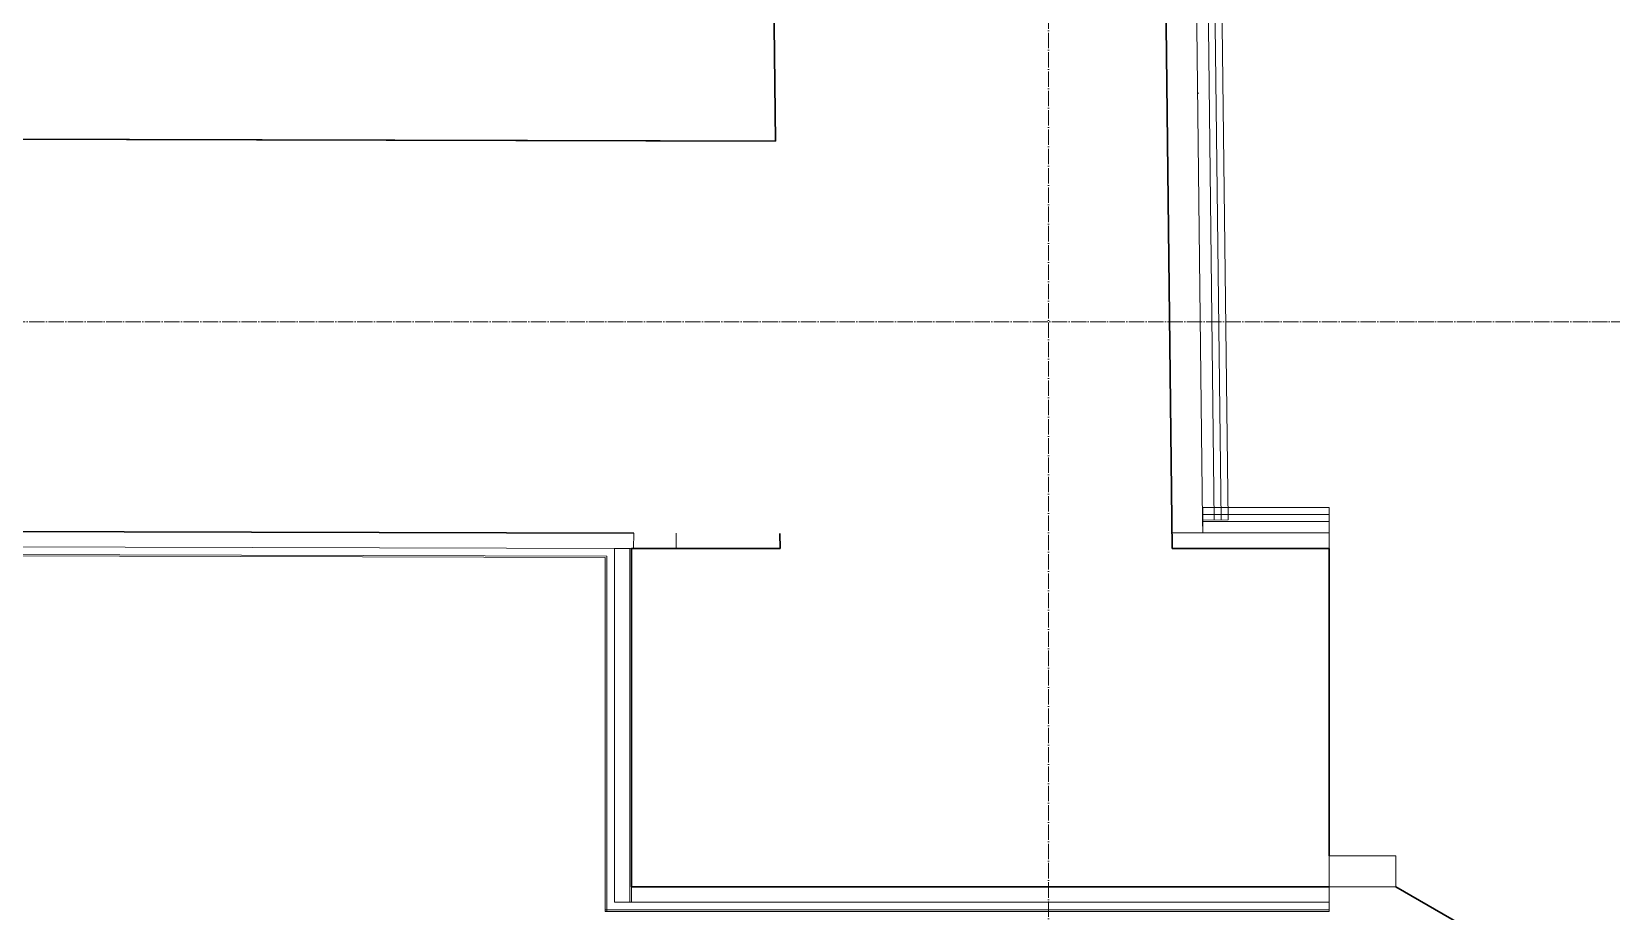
# Model space of a CAD drawing. Header units: millimetres. Extents: x -42533 to 645315, y 3457 to 82611.
# Drawn here: x 187466 to 189522, y 43674 to 44818 of the extents above; entities that cross this region are included whole.
import ezdxf

# ---------------------------------------------------------------- set-up
doc = ezdxf.new("R2010")
doc.units = ezdxf.units.MM
doc.linetypes.add('ADSK_Линия сетки', pattern=[25, 20, -2.5, 0, -2.5])
for name, color, linetype, lineweight in [('Двери', 7, 'Continuous', 9), ('Оси', 253, 'Continuous', 9), ('Перекрытие', 7, 'Continuous', 18), ('Стены внутренние', 7, 'Continuous', 18), ('Стены несущие', 7, 'Continuous', 30), ('Стены отделка', 7, 'Continuous', 30), ('Стены штриховка', 7, 'Continuous', 9), ('ШТРИХОВКА', 252, 'Continuous', 15)]:
    doc.layers.add(name, color=color, linetype=linetype, lineweight=lineweight)

# ---------------------------------------------------------------- blocks, each defined once
blk = doc.blocks.new('План 2 этажа')
at = {"layer": 'Стены внутренние', "lineweight": 9}
h = blk.add_hatch(dxfattribs=at)
h.set_pattern_fill('FP_6', color=8, style=0, pattern_type=2)
h.set_pattern_definition([(0, (686.36, 338.7), (406.4, 101.6), [33.528, -271.272, 33.528, -271.272, -1625.6]), (0, (686.36, 338.7), (406.4, 101.6), [-609.6, 33.528, -576.072, 33.528, -271.272, -711.2]), (0, (686.36, 338.7), (406.4, 101.6), [-1524, 33.528, -169.672, 33.528, -474.472]), (120, (838.76, 389.5), (-291.18818, 301.15272), [33.528, -271.272, 33.528, -271.272, -1625.6]), (120, (838.76, 389.5), (-291.18818, 301.15272), [-609.6, 33.528, -576.072, 33.528, -271.272, -711.2]), (120, (838.76, 389.5), (-291.18818, 301.15272), [-1524, 33.528, -169.672, 33.528, -474.472]), (240, (889.56, 592.7), (-115.21182, -402.75272), [33.528, -271.272, 33.528, -271.272, -1625.6]), (240, (889.56, 592.7), (-115.21182, -402.75272), [-609.6, 33.528, -576.072, 33.528, -271.272, -711.2]), (240, (889.56, 592.7), (-115.21182, -402.75272), [-1524, 33.528, -169.672, 33.528, -474.472])])
h.paths.add_polyline_path([(39336.457, 13026.018), (39351.456, 13026.195), (39340.62, 13946.024), (39325.621, 13945.848), (39332.793, 13337.058)])
h.paths.add_polyline_path([(39315.714, 14786.789), (39330.713, 14786.966), (39271.679, 19798.009), (39256.68, 19797.832), (39313.899, 14940.854)])
at = {"layer": 'Двери', "color": 8}
for p, q in [((39587.923, 12589.356), (39500.923, 12589.356)), ((39500.923, 12589.356), (39500.923, 12549.356)), ((39587.923, 12549.356), (39587.923, 12589.356)), ((39500.923, 12549.356), (39587.923, 12549.356))]:
    blk.add_line(p, q, dxfattribs=at)
at = {"layer": 'Двери', "color": 8, "lineweight": 30}
blk.add_line((39587.923, 12549.356), (40329.24, 12121.356), dxfattribs=at)
at = {"layer": 'Оси', "color": 8, "linetype": 'ADSK_Линия сетки'}
for p, q in [((39135.923, -5034.86), (39135.923, 20199.514)), ((-9428.371, 13283.7), (56691.21, 13283.7))]:
    blk.add_line(p, q, dxfattribs=at)
at = {"layer": 'Перекрытие', "color": 8}
blk.add_line((38651.357, 12989.356), (38651.357, 13009.096), dxfattribs=at)
at = {"layer": 'Стены несущие', "color": 8}
for p, q in [((38775.188, 13979.366), (38780.614, 13518.758)), ((39285.624, 13945.376), (39296.887, 12989.356)), ((38780.614, 13518.758), (35817.274, 13526.559)), ((35817.274, 13526.559), (38630.599, 13519.152)), ((38596.308, 13009.241), (35840.931, 13016.495)), ((38786.851, 12989.356), (38593.421, 12989.356)), ((38593.421, 12989.356), (38593.421, 12549.356)), ((38786.623, 13008.74), (38786.851, 12989.356)), ((39296.887, 12989.356), (39500.923, 12989.356)), ((39500.923, 12589.356), (39500.923, 12989.356)), ((38593.421, 12549.356), (39500.923, 12549.356))]:
    blk.add_line(p, q, dxfattribs=at)
at = {"layer": 'Стены отделка', "color": 8, "lineweight": 9}
for p, q in [((38780.614, 13518.758), (38775.188, 13979.366)), ((39369.455, 13026.407), (39358.619, 13946.236)), ((38630.599, 13519.152), (38780.614, 13518.758)), ((39500.923, 13042.356), (39336.654, 13042.356)), ((39336.654, 13042.356), (39336.654, 13009.356)), ((39500.923, 12989.356), (39500.923, 13042.356)), ((39296.651, 13009.356), (39336.648, 13009.827)), ((39336.457, 13026.018), (39369.455, 13026.407)), ((39336.648, 13009.827), (39336.457, 13026.018)), ((38596.255, 12989.241), (35840.878, 12996.495)), ((38571.225, 12529.356), (38571.225, 12989.307)), ((38591.225, 12989.254), (38571.225, 12989.254)), ((38591.225, 12529.356), (38591.225, 12989.254)), ((38596.255, 12989.241), (38596.308, 13009.241)), ((39336.654, 13009.356), (39296.887, 13009.356)), ((39296.887, 13009.356), (39296.887, 12989.356)), ((35840.847, 12984.495), (38559.225, 12977.338)), ((38559.225, 12977.338), (38559.225, 12519.356)), ((38593.421, 12549.356), (38593.421, 12529.356)), ((39500.923, 12517.356), (39500.923, 12549.356)), ((38561.225, 12517.356), (39500.923, 12517.356)), ((38593.421, 12529.356), (38571.225, 12529.356))]:
    blk.add_line(p, q, dxfattribs=at)
at = {"layer": 'Стены штриховка', "color": 8}
for p, q in [((39336.457, 13026.018), (39325.621, 13945.848)), ((39351.456, 13026.195), (39340.62, 13946.024)), ((39360.456, 13026.301), (39349.619, 13946.13)), ((39500.923, 13033.356), (39336.654, 13033.356)), ((39500.923, 13024.356), (39336.654, 13024.356)), ((39500.923, 13009.356), (39336.654, 13009.356)), ((35840.852, 12986.495), (38561.225, 12979.333)), ((38561.225, 12979.333), (38561.225, 12517.356)), ((38559.225, 12519.356), (39500.923, 12519.356)), ((38559.225, 12519.356), (38559.225, 12517.356)), ((38559.225, 12517.356), (38561.225, 12517.356)), ((38593.421, 12529.356), (39500.923, 12529.356))]:
    blk.add_line(p, q, dxfattribs=at)

msp = doc.modelspace()

# ---------------------------------------------------------------- block references
at = {"layer": 'ШТРИХОВКА'}
msp.add_blockref('План 2 этажа', (149653.4, 31156.8), dxfattribs=at)

doc.saveas('drawing.dxf')
